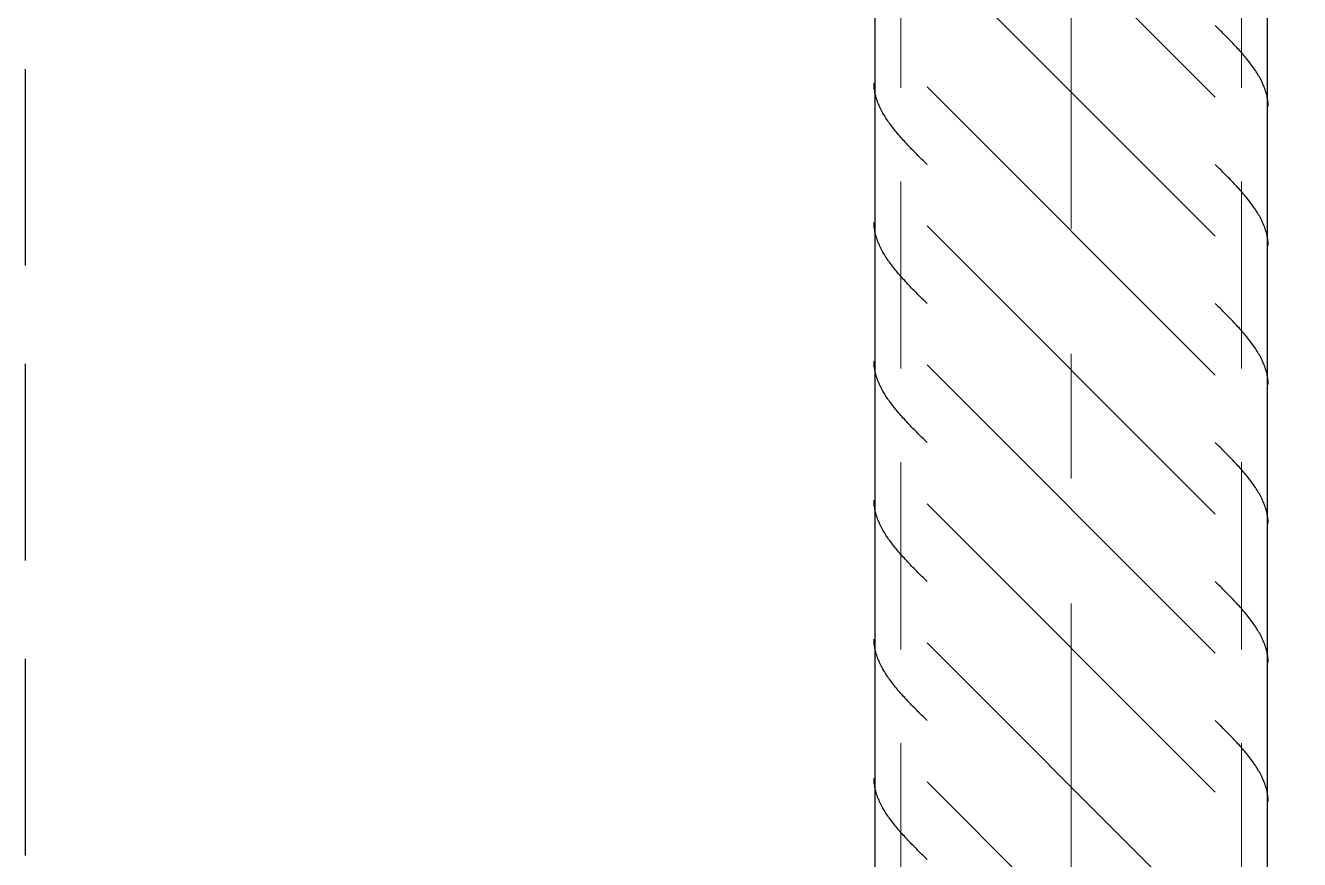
# Model space of a CAD drawing. Extents: x -9282 to 18119, y -11629 to 17404.
# Drawn here: x 1214.8 to 1312.1, y 3291.7 to 3355.4 of the extents above; entities that cross this region are included whole.
import ezdxf

# ---------------------------------------------------------------- set-up
doc = ezdxf.new("R2010")
doc.units = 0
doc.header["$LTSCALE"] = 30
doc.header["$MEASUREMENT"] = 0
for name, pattern in [('EJEH$0$DASHED', [0.75, 0.5, -0.25]), ('EJEH$0$Grid Line', [2.2225, 1.27, -0.3175, 0.3175, -0.3175]), ('EJEH$0$RLE-PROYECCION', [0.71438, 0.47625, -0.23813])]:
    doc.linetypes.add(name, pattern=pattern)
doc.layers.get('0').update_dxf_attribs({"linetype": 'CONTINUOUS'})
doc.layers.add('EJEH$0$CORTES', color=5, linetype='CONTINUOUS')
doc.layers.add('EJEH$0$RLA-ACHURADO', color=30, linetype='EJEH$0$RLE-PROYECCION', lineweight=15, transparency=0.7)
doc.layers.add('EJEH$0$RLA-CONTORNO', color=30, linetype='CONTINUOUS', lineweight=25)
doc.layers.add('EJEH$0$RLE-EJES-AUXILIAR', color=1, linetype='EJEH$0$Grid Line', lineweight=15)

# ---------------------------------------------------------------- blocks, each defined once
blk = doc.blocks.new('EJEH$0$RLA-COLUMNAS-CAJONES - P_M_ 300x300x20-306602-EJE H')
at = {"layer": 'EJEH$0$RLA-ACHURADO'}
for p, q in [((-1629.816, 788.27), (-1629.816, 1103)), ((-1603.816, 788.27), (-1603.816, 1103))]:
    blk.add_line(p, q, dxfattribs=at)
blk = doc.blocks.new('EJEH$0$FP_1-EJE H')
at = {"layer": 'EJEH$0$RLA-CONTORNO'}
for p, q in [((-1601.816, 826.771), (-1601.816, 1103)), ((-1605.716, 985.801), (-1605.816, 985.899)), ((-1605.617, 985.703), (-1605.716, 985.801)), ((-1605.517, 985.605), (-1605.617, 985.703)), ((-1605.418, 985.506), (-1605.517, 985.605)), ((-1605.319, 985.408), (-1605.418, 985.506)), ((-1605.22, 985.31), (-1605.319, 985.408)), ((-1605.122, 985.212), (-1605.22, 985.31)), ((-1605.024, 985.114), (-1605.122, 985.212)), ((-1604.927, 985.016), (-1605.024, 985.114)), ((-1604.83, 984.917), (-1604.927, 985.016)), ((-1604.734, 984.819), (-1604.83, 984.917)), ((-1604.638, 984.721), (-1604.734, 984.819)), ((-1604.543, 984.623), (-1604.638, 984.721)), ((-1604.449, 984.525), (-1604.543, 984.623)), ((-1604.355, 984.427), (-1604.449, 984.525)), ((-1604.263, 984.328), (-1604.355, 984.427)), ((-1604.171, 984.23), (-1604.263, 984.328)), ((-1604.081, 984.132), (-1604.171, 984.23)), ((-1603.991, 984.034), (-1604.081, 984.132)), ((-1603.903, 983.936), (-1603.991, 984.034)), ((-1603.816, 983.838), (-1603.903, 983.936)), ((-1603.73, 983.739), (-1603.816, 983.838)), ((-1603.645, 983.641), (-1603.73, 983.739)), ((-1603.561, 983.543), (-1603.645, 983.641)), ((-1603.479, 983.445), (-1603.561, 983.543)), ((-1603.398, 983.347), (-1603.479, 983.445)), ((-1603.319, 983.248), (-1603.398, 983.347)), ((-1603.241, 983.15), (-1603.319, 983.248)), ((-1603.165, 983.052), (-1603.241, 983.15)), ((-1603.091, 982.954), (-1603.165, 983.052)), ((-1603.018, 982.856), (-1603.091, 982.954)), ((-1602.946, 982.758), (-1603.018, 982.856)), ((-1602.877, 982.659), (-1602.946, 982.758)), ((-1602.809, 982.561), (-1602.877, 982.659)), ((-1602.743, 982.463), (-1602.809, 982.561)), ((-1602.679, 982.365), (-1602.743, 982.463)), ((-1602.617, 982.267), (-1602.679, 982.365)), ((-1602.556, 982.169), (-1602.617, 982.267)), ((-1602.498, 982.07), (-1602.556, 982.169)), ((-1602.442, 981.972), (-1602.498, 982.07)), ((-1602.387, 981.874), (-1602.442, 981.972)), ((-1602.335, 981.776), (-1602.387, 981.874)), ((-1602.285, 981.678), (-1602.335, 981.776)), ((-1602.237, 981.579), (-1602.285, 981.678)), ((-1602.191, 981.481), (-1602.237, 981.579)), ((-1602.147, 981.383), (-1602.191, 981.481)), ((-1602.106, 981.285), (-1602.147, 981.383)), ((-1602.067, 981.187), (-1602.106, 981.285)), ((-1602.03, 981.089), (-1602.067, 981.187)), ((-1601.995, 980.99), (-1602.03, 981.089)), ((-1601.963, 980.892), (-1601.995, 980.99)), ((-1601.932, 980.794), (-1601.963, 980.892)), ((-1601.905, 980.696), (-1601.932, 980.794)), ((-1601.879, 980.598), (-1601.905, 980.696)), ((-1601.856, 980.5), (-1601.879, 980.598)), ((-1601.836, 980.401), (-1601.856, 980.5)), ((-1601.817, 980.303), (-1601.836, 980.401)), ((-1601.802, 980.205), (-1601.817, 980.303)), ((-1601.788, 980.107), (-1601.802, 980.205)), ((-1601.777, 980.009), (-1601.788, 980.107)), ((-1601.769, 979.911), (-1601.777, 980.009)), ((-1601.763, 979.812), (-1601.769, 979.911)), ((-1601.759, 979.714), (-1601.763, 979.812)), ((-1605.716, 975.194), (-1605.816, 975.293)), ((-1605.617, 975.096), (-1605.716, 975.194)), ((-1605.517, 974.998), (-1605.617, 975.096)), ((-1605.418, 974.9), (-1605.517, 974.998)), ((-1605.319, 974.802), (-1605.418, 974.9)), ((-1605.22, 974.704), (-1605.319, 974.802)), ((-1605.122, 974.605), (-1605.22, 974.704)), ((-1605.024, 974.507), (-1605.122, 974.605)), ((-1604.927, 974.409), (-1605.024, 974.507)), ((-1604.83, 974.311), (-1604.927, 974.409)), ((-1604.734, 974.213), (-1604.83, 974.311)), ((-1604.638, 974.114), (-1604.734, 974.213)), ((-1604.543, 974.016), (-1604.638, 974.114)), ((-1604.449, 973.918), (-1604.543, 974.016)), ((-1604.355, 973.82), (-1604.449, 973.918)), ((-1604.263, 973.722), (-1604.355, 973.82)), ((-1604.171, 973.624), (-1604.263, 973.722)), ((-1604.081, 973.525), (-1604.171, 973.624)), ((-1603.991, 973.427), (-1604.081, 973.525)), ((-1603.903, 973.329), (-1603.991, 973.427)), ((-1603.816, 973.231), (-1603.903, 973.329)), ((-1603.73, 973.133), (-1603.816, 973.231)), ((-1603.645, 973.035), (-1603.73, 973.133)), ((-1603.561, 972.936), (-1603.645, 973.035)), ((-1603.479, 972.838), (-1603.561, 972.936)), ((-1603.398, 972.74), (-1603.479, 972.838)), ((-1603.319, 972.642), (-1603.398, 972.74)), ((-1603.241, 972.544), (-1603.319, 972.642)), ((-1603.165, 972.446), (-1603.241, 972.544)), ((-1603.091, 972.347), (-1603.165, 972.446)), ((-1603.018, 972.249), (-1603.091, 972.347)), ((-1602.946, 972.151), (-1603.018, 972.249)), ((-1602.877, 972.053), (-1602.946, 972.151)), ((-1602.809, 971.955), (-1602.877, 972.053)), ((-1602.743, 971.856), (-1602.809, 971.955)), ((-1602.679, 971.758), (-1602.743, 971.856)), ((-1602.617, 971.66), (-1602.679, 971.758)), ((-1602.556, 971.562), (-1602.617, 971.66)), ((-1602.498, 971.464), (-1602.556, 971.562)), ((-1602.442, 971.366), (-1602.498, 971.464)), ((-1602.387, 971.267), (-1602.442, 971.366)), ((-1602.335, 971.169), (-1602.387, 971.267)), ((-1602.285, 971.071), (-1602.335, 971.169)), ((-1602.237, 970.973), (-1602.285, 971.071)), ((-1602.191, 970.875), (-1602.237, 970.973)), ((-1602.147, 970.777), (-1602.191, 970.875)), ((-1602.106, 970.678), (-1602.147, 970.777)), ((-1602.067, 970.58), (-1602.106, 970.678)), ((-1602.03, 970.482), (-1602.067, 970.58)), ((-1601.995, 970.384), (-1602.03, 970.482)), ((-1601.963, 970.286), (-1601.995, 970.384)), ((-1601.932, 970.187), (-1601.963, 970.286)), ((-1601.905, 970.089), (-1601.932, 970.187)), ((-1601.879, 969.991), (-1601.905, 970.089)), ((-1601.856, 969.893), (-1601.879, 969.991)), ((-1601.836, 969.795), (-1601.856, 969.893)), ((-1601.817, 969.697), (-1601.836, 969.795)), ((-1601.802, 969.598), (-1601.817, 969.697)), ((-1601.788, 969.5), (-1601.802, 969.598)), ((-1601.777, 969.402), (-1601.788, 969.5)), ((-1601.769, 969.304), (-1601.777, 969.402)), ((-1601.763, 969.206), (-1601.769, 969.304)), ((-1601.759, 969.108), (-1601.763, 969.206)), ((-1605.716, 964.588), (-1605.816, 964.686)), ((-1605.617, 964.49), (-1605.716, 964.588)), ((-1605.517, 964.391), (-1605.617, 964.49)), ((-1605.418, 964.293), (-1605.517, 964.391)), ((-1605.319, 964.195), (-1605.418, 964.293)), ((-1605.22, 964.097), (-1605.319, 964.195)), ((-1605.122, 963.999), (-1605.22, 964.097)), ((-1605.024, 963.901), (-1605.122, 963.999)), ((-1604.927, 963.802), (-1605.024, 963.901)), ((-1604.83, 963.704), (-1604.927, 963.802)), ((-1604.734, 963.606), (-1604.83, 963.704)), ((-1604.638, 963.508), (-1604.734, 963.606)), ((-1604.543, 963.41), (-1604.638, 963.508)), ((-1604.449, 963.312), (-1604.543, 963.41)), ((-1604.355, 963.213), (-1604.449, 963.312)), ((-1604.263, 963.115), (-1604.355, 963.213)), ((-1604.171, 963.017), (-1604.263, 963.115)), ((-1604.081, 962.919), (-1604.171, 963.017)), ((-1603.991, 962.821), (-1604.081, 962.919)), ((-1603.903, 962.722), (-1603.991, 962.821)), ((-1603.816, 962.624), (-1603.903, 962.722)), ((-1603.73, 962.526), (-1603.816, 962.624)), ((-1603.645, 962.428), (-1603.73, 962.526)), ((-1603.561, 962.33), (-1603.645, 962.428)), ((-1603.479, 962.232), (-1603.561, 962.33)), ((-1603.398, 962.133), (-1603.479, 962.232)), ((-1603.319, 962.035), (-1603.398, 962.133)), ((-1603.241, 961.937), (-1603.319, 962.035)), ((-1603.165, 961.839), (-1603.241, 961.937)), ((-1603.091, 961.741), (-1603.165, 961.839)), ((-1603.018, 961.643), (-1603.091, 961.741)), ((-1602.946, 961.544), (-1603.018, 961.643)), ((-1602.877, 961.446), (-1602.946, 961.544)), ((-1602.809, 961.348), (-1602.877, 961.446)), ((-1602.743, 961.25), (-1602.809, 961.348)), ((-1602.679, 961.152), (-1602.743, 961.25)), ((-1602.617, 961.054), (-1602.679, 961.152)), ((-1602.556, 960.955), (-1602.617, 961.054)), ((-1602.498, 960.857), (-1602.556, 960.955)), ((-1602.442, 960.759), (-1602.498, 960.857)), ((-1602.387, 960.661), (-1602.442, 960.759)), ((-1602.335, 960.563), (-1602.387, 960.661)), ((-1602.285, 960.464), (-1602.335, 960.563)), ((-1602.237, 960.366), (-1602.285, 960.464)), ((-1602.191, 960.268), (-1602.237, 960.366)), ((-1602.147, 960.17), (-1602.191, 960.268)), ((-1602.106, 960.072), (-1602.147, 960.17)), ((-1602.067, 959.974), (-1602.106, 960.072)), ((-1602.03, 959.875), (-1602.067, 959.974)), ((-1601.995, 959.777), (-1602.03, 959.875)), ((-1601.963, 959.679), (-1601.995, 959.777)), ((-1601.932, 959.581), (-1601.963, 959.679)), ((-1601.905, 959.483), (-1601.932, 959.581)), ((-1601.879, 959.385), (-1601.905, 959.483)), ((-1601.856, 959.286), (-1601.879, 959.385)), ((-1601.836, 959.188), (-1601.856, 959.286)), ((-1601.817, 959.09), (-1601.836, 959.188)), ((-1601.802, 958.992), (-1601.817, 959.09)), ((-1601.788, 958.894), (-1601.802, 958.992)), ((-1601.777, 958.795), (-1601.788, 958.894)), ((-1601.769, 958.697), (-1601.777, 958.795)), ((-1601.763, 958.599), (-1601.769, 958.697)), ((-1601.759, 958.501), (-1601.763, 958.599)), ((-1605.716, 953.981), (-1605.816, 954.079)), ((-1605.617, 953.883), (-1605.716, 953.981)), ((-1605.517, 953.785), (-1605.617, 953.883)), ((-1605.418, 953.687), (-1605.517, 953.785)), ((-1605.319, 953.588), (-1605.418, 953.687)), ((-1605.22, 953.49), (-1605.319, 953.588)), ((-1605.122, 953.392), (-1605.22, 953.49)), ((-1605.024, 953.294), (-1605.122, 953.392)), ((-1604.927, 953.196), (-1605.024, 953.294)), ((-1604.83, 953.098), (-1604.927, 953.196)), ((-1604.734, 952.999), (-1604.83, 953.098)), ((-1604.638, 952.901), (-1604.734, 952.999)), ((-1604.543, 952.803), (-1604.638, 952.901)), ((-1604.449, 952.705), (-1604.543, 952.803)), ((-1604.355, 952.607), (-1604.449, 952.705)), ((-1604.263, 952.509), (-1604.355, 952.607)), ((-1604.171, 952.41), (-1604.263, 952.509)), ((-1604.081, 952.312), (-1604.171, 952.41)), ((-1603.991, 952.214), (-1604.081, 952.312)), ((-1603.903, 952.116), (-1603.991, 952.214)), ((-1603.816, 952.018), (-1603.903, 952.116)), ((-1603.73, 951.92), (-1603.816, 952.018)), ((-1603.645, 951.821), (-1603.73, 951.92)), ((-1603.561, 951.723), (-1603.645, 951.821)), ((-1603.479, 951.625), (-1603.561, 951.723)), ((-1603.398, 951.527), (-1603.479, 951.625)), ((-1603.319, 951.429), (-1603.398, 951.527)), ((-1603.241, 951.33), (-1603.319, 951.429)), ((-1603.165, 951.232), (-1603.241, 951.33)), ((-1603.091, 951.134), (-1603.165, 951.232)), ((-1603.018, 951.036), (-1603.091, 951.134)), ((-1602.946, 950.938), (-1603.018, 951.036)), ((-1602.877, 950.84), (-1602.946, 950.938)), ((-1602.809, 950.741), (-1602.877, 950.84)), ((-1602.743, 950.643), (-1602.809, 950.741)), ((-1602.679, 950.545), (-1602.743, 950.643)), ((-1602.617, 950.447), (-1602.679, 950.545)), ((-1602.556, 950.349), (-1602.617, 950.447)), ((-1602.498, 950.251), (-1602.556, 950.349)), ((-1602.442, 950.152), (-1602.498, 950.251)), ((-1602.387, 950.054), (-1602.442, 950.152)), ((-1602.335, 949.956), (-1602.387, 950.054)), ((-1602.285, 949.858), (-1602.335, 949.956)), ((-1602.237, 949.76), (-1602.285, 949.858)), ((-1602.191, 949.662), (-1602.237, 949.76)), ((-1602.147, 949.563), (-1602.191, 949.662)), ((-1602.106, 949.465), (-1602.147, 949.563)), ((-1602.067, 949.367), (-1602.106, 949.465)), ((-1602.03, 949.269), (-1602.067, 949.367)), ((-1601.995, 949.171), (-1602.03, 949.269)), ((-1601.963, 949.072), (-1601.995, 949.171)), ((-1601.932, 948.974), (-1601.963, 949.072)), ((-1601.905, 948.876), (-1601.932, 948.974)), ((-1601.879, 948.778), (-1601.905, 948.876)), ((-1601.856, 948.68), (-1601.879, 948.778)), ((-1601.836, 948.582), (-1601.856, 948.68)), ((-1601.817, 948.483), (-1601.836, 948.582)), ((-1601.802, 948.385), (-1601.817, 948.483)), ((-1601.788, 948.287), (-1601.802, 948.385)), ((-1601.777, 948.189), (-1601.788, 948.287)), ((-1601.769, 948.091), (-1601.777, 948.189)), ((-1601.763, 947.993), (-1601.769, 948.091)), ((-1601.759, 947.894), (-1601.763, 947.993)), ((-1605.716, 943.375), (-1605.816, 943.473)), ((-1605.617, 943.276), (-1605.716, 943.375)), ((-1605.517, 943.178), (-1605.617, 943.276)), ((-1605.418, 943.08), (-1605.517, 943.178)), ((-1605.319, 942.982), (-1605.418, 943.08)), ((-1605.22, 942.884), (-1605.319, 942.982)), ((-1605.122, 942.786), (-1605.22, 942.884)), ((-1605.024, 942.687), (-1605.122, 942.786)), ((-1604.927, 942.589), (-1605.024, 942.687)), ((-1604.83, 942.491), (-1604.927, 942.589)), ((-1604.734, 942.393), (-1604.83, 942.491)), ((-1604.638, 942.295), (-1604.734, 942.393)), ((-1604.543, 942.196), (-1604.638, 942.295)), ((-1604.449, 942.098), (-1604.543, 942.196)), ((-1604.355, 942), (-1604.449, 942.098)), ((-1604.263, 941.902), (-1604.355, 942)), ((-1604.171, 941.804), (-1604.263, 941.902)), ((-1604.081, 941.706), (-1604.171, 941.804)), ((-1603.991, 941.607), (-1604.081, 941.706)), ((-1603.903, 941.509), (-1603.991, 941.607)), ((-1603.816, 941.411), (-1603.903, 941.509)), ((-1603.73, 941.313), (-1603.816, 941.411)), ((-1603.645, 941.215), (-1603.73, 941.313)), ((-1603.561, 941.117), (-1603.645, 941.215)), ((-1603.479, 941.018), (-1603.561, 941.117)), ((-1603.398, 940.92), (-1603.479, 941.018)), ((-1603.319, 940.822), (-1603.398, 940.92)), ((-1603.241, 940.724), (-1603.319, 940.822)), ((-1603.165, 940.626), (-1603.241, 940.724)), ((-1603.091, 940.528), (-1603.165, 940.626)), ((-1603.018, 940.429), (-1603.091, 940.528)), ((-1602.946, 940.331), (-1603.018, 940.429)), ((-1602.877, 940.233), (-1602.946, 940.331)), ((-1602.809, 940.135), (-1602.877, 940.233)), ((-1602.743, 940.037), (-1602.809, 940.135)), ((-1602.679, 939.938), (-1602.743, 940.037)), ((-1602.617, 939.84), (-1602.679, 939.938)), ((-1602.556, 939.742), (-1602.617, 939.84)), ((-1602.498, 939.644), (-1602.556, 939.742)), ((-1602.442, 939.546), (-1602.498, 939.644)), ((-1602.387, 939.448), (-1602.442, 939.546)), ((-1602.335, 939.349), (-1602.387, 939.448)), ((-1602.285, 939.251), (-1602.335, 939.349)), ((-1602.237, 939.153), (-1602.285, 939.251)), ((-1602.191, 939.055), (-1602.237, 939.153)), ((-1602.147, 938.957), (-1602.191, 939.055)), ((-1602.106, 938.859), (-1602.147, 938.957)), ((-1602.067, 938.76), (-1602.106, 938.859)), ((-1602.03, 938.662), (-1602.067, 938.76)), ((-1601.995, 938.564), (-1602.03, 938.662)), ((-1601.963, 938.466), (-1601.995, 938.564)), ((-1601.932, 938.368), (-1601.963, 938.466)), ((-1601.905, 938.27), (-1601.932, 938.368)), ((-1601.879, 938.171), (-1601.905, 938.27)), ((-1601.856, 938.073), (-1601.879, 938.171)), ((-1601.836, 937.975), (-1601.856, 938.073)), ((-1601.817, 937.877), (-1601.836, 937.975)), ((-1601.802, 937.779), (-1601.817, 937.877)), ((-1601.788, 937.68), (-1601.802, 937.779)), ((-1601.777, 937.582), (-1601.788, 937.68)), ((-1601.769, 937.484), (-1601.777, 937.582)), ((-1601.763, 937.386), (-1601.769, 937.484)), ((-1601.759, 937.288), (-1601.763, 937.386)), ((-1605.716, 932.768), (-1605.816, 932.866)), ((-1605.617, 932.67), (-1605.716, 932.768)), ((-1605.517, 932.572), (-1605.617, 932.67)), ((-1605.418, 932.473), (-1605.517, 932.572)), ((-1605.319, 932.375), (-1605.418, 932.473)), ((-1605.22, 932.277), (-1605.319, 932.375)), ((-1605.122, 932.179), (-1605.22, 932.277)), ((-1605.024, 932.081), (-1605.122, 932.179)), ((-1604.927, 931.983), (-1605.024, 932.081)), ((-1604.83, 931.884), (-1604.927, 931.983)), ((-1604.734, 931.786), (-1604.83, 931.884)), ((-1604.638, 931.688), (-1604.734, 931.786)), ((-1604.543, 931.59), (-1604.638, 931.688)), ((-1604.449, 931.492), (-1604.543, 931.59)), ((-1604.355, 931.394), (-1604.449, 931.492)), ((-1604.263, 931.295), (-1604.355, 931.394)), ((-1604.171, 931.197), (-1604.263, 931.295)), ((-1604.081, 931.099), (-1604.171, 931.197)), ((-1603.991, 931.001), (-1604.081, 931.099)), ((-1603.903, 930.903), (-1603.991, 931.001)), ((-1603.816, 930.804), (-1603.903, 930.903)), ((-1603.73, 930.706), (-1603.816, 930.804)), ((-1603.645, 930.608), (-1603.73, 930.706)), ((-1603.561, 930.51), (-1603.645, 930.608)), ((-1603.479, 930.412), (-1603.561, 930.51)), ((-1603.398, 930.314), (-1603.479, 930.412)), ((-1603.319, 930.215), (-1603.398, 930.314)), ((-1603.241, 930.117), (-1603.319, 930.215)), ((-1603.165, 930.019), (-1603.241, 930.117)), ((-1603.091, 929.921), (-1603.165, 930.019)), ((-1603.018, 929.823), (-1603.091, 929.921)), ((-1602.946, 929.725), (-1603.018, 929.823)), ((-1602.877, 929.626), (-1602.946, 929.725)), ((-1602.809, 929.528), (-1602.877, 929.626)), ((-1602.743, 929.43), (-1602.809, 929.528)), ((-1602.679, 929.332), (-1602.743, 929.43)), ((-1602.617, 929.234), (-1602.679, 929.332)), ((-1602.556, 929.136), (-1602.617, 929.234)), ((-1602.498, 929.037), (-1602.556, 929.136)), ((-1602.442, 928.939), (-1602.498, 929.037)), ((-1602.387, 928.841), (-1602.442, 928.939)), ((-1602.335, 928.743), (-1602.387, 928.841)), ((-1602.285, 928.645), (-1602.335, 928.743)), ((-1602.237, 928.546), (-1602.285, 928.645)), ((-1602.191, 928.448), (-1602.237, 928.546)), ((-1602.147, 928.35), (-1602.191, 928.448)), ((-1602.106, 928.252), (-1602.147, 928.35)), ((-1602.067, 928.154), (-1602.106, 928.252)), ((-1602.03, 928.056), (-1602.067, 928.154)), ((-1601.995, 927.957), (-1602.03, 928.056)), ((-1601.963, 927.859), (-1601.995, 927.957)), ((-1601.932, 927.761), (-1601.963, 927.859)), ((-1601.905, 927.663), (-1601.932, 927.761)), ((-1601.879, 927.565), (-1601.905, 927.663)), ((-1601.856, 927.467), (-1601.879, 927.565)), ((-1601.836, 927.368), (-1601.856, 927.467)), ((-1601.817, 927.27), (-1601.836, 927.368)), ((-1601.802, 927.172), (-1601.817, 927.27)), ((-1601.788, 927.074), (-1601.802, 927.172)), ((-1601.777, 926.976), (-1601.788, 927.074)), ((-1601.769, 926.878), (-1601.777, 926.976)), ((-1601.763, 926.779), (-1601.769, 926.878)), ((-1601.759, 926.681), (-1601.763, 926.779))]:
    blk.add_line(p, q, dxfattribs=at)
blk = doc.blocks.new('EJEH$0$FP_2-EJE H')
at = {"layer": 'EJEH$0$RLA-CONTORNO'}
for p, q in [((-1631.816, 1103), (-1631.816, 788.27)), ((-1631.869, 981.382), (-1631.873, 981.48)), ((-1631.863, 981.283), (-1631.869, 981.382)), ((-1631.855, 981.185), (-1631.863, 981.283)), ((-1631.844, 981.087), (-1631.855, 981.185)), ((-1631.83, 980.989), (-1631.844, 981.087)), ((-1631.814, 980.891), (-1631.83, 980.989)), ((-1631.796, 980.793), (-1631.814, 980.891)), ((-1631.776, 980.694), (-1631.796, 980.793)), ((-1631.753, 980.596), (-1631.776, 980.694)), ((-1631.727, 980.498), (-1631.753, 980.596)), ((-1631.699, 980.4), (-1631.727, 980.498)), ((-1631.669, 980.302), (-1631.699, 980.4)), ((-1631.637, 980.204), (-1631.669, 980.302)), ((-1631.602, 980.105), (-1631.637, 980.204)), ((-1631.565, 980.007), (-1631.602, 980.105)), ((-1631.526, 979.909), (-1631.565, 980.007)), ((-1631.485, 979.811), (-1631.526, 979.909)), ((-1631.441, 979.713), (-1631.485, 979.811)), ((-1631.395, 979.614), (-1631.441, 979.713)), ((-1631.347, 979.516), (-1631.395, 979.614)), ((-1631.297, 979.418), (-1631.347, 979.516)), ((-1631.245, 979.32), (-1631.297, 979.418)), ((-1631.19, 979.222), (-1631.245, 979.32)), ((-1631.134, 979.124), (-1631.19, 979.222)), ((-1631.076, 979.025), (-1631.134, 979.124)), ((-1631.015, 978.927), (-1631.076, 979.025)), ((-1630.953, 978.829), (-1631.015, 978.927)), ((-1630.889, 978.731), (-1630.953, 978.829)), ((-1630.823, 978.633), (-1630.889, 978.731)), ((-1630.755, 978.535), (-1630.823, 978.633)), ((-1630.686, 978.436), (-1630.755, 978.535)), ((-1630.614, 978.338), (-1630.686, 978.436)), ((-1630.541, 978.24), (-1630.614, 978.338)), ((-1630.467, 978.142), (-1630.541, 978.24)), ((-1630.39, 978.044), (-1630.467, 978.142)), ((-1630.313, 977.945), (-1630.39, 978.044)), ((-1630.233, 977.847), (-1630.313, 977.945)), ((-1630.153, 977.749), (-1630.233, 977.847)), ((-1630.071, 977.651), (-1630.153, 977.749)), ((-1629.987, 977.553), (-1630.071, 977.651)), ((-1629.902, 977.455), (-1629.987, 977.553)), ((-1629.816, 977.356), (-1629.902, 977.455)), ((-1629.729, 977.258), (-1629.816, 977.356)), ((-1629.641, 977.16), (-1629.729, 977.258)), ((-1629.551, 977.062), (-1629.641, 977.16)), ((-1629.46, 976.964), (-1629.551, 977.062)), ((-1629.369, 976.866), (-1629.46, 976.964)), ((-1629.276, 976.767), (-1629.369, 976.866)), ((-1629.183, 976.669), (-1629.276, 976.767)), ((-1629.089, 976.571), (-1629.183, 976.669)), ((-1628.994, 976.473), (-1629.089, 976.571)), ((-1628.898, 976.375), (-1628.994, 976.473)), ((-1628.802, 976.277), (-1628.898, 976.375)), ((-1628.705, 976.178), (-1628.802, 976.277)), ((-1628.608, 976.08), (-1628.705, 976.178)), ((-1628.51, 975.982), (-1628.608, 976.08)), ((-1628.411, 975.884), (-1628.51, 975.982)), ((-1628.313, 975.786), (-1628.411, 975.884)), ((-1628.214, 975.687), (-1628.313, 975.786)), ((-1628.114, 975.589), (-1628.214, 975.687)), ((-1628.015, 975.491), (-1628.114, 975.589)), ((-1627.916, 975.393), (-1628.015, 975.491)), ((-1627.816, 975.295), (-1627.916, 975.393)), ((-1631.869, 970.775), (-1631.873, 970.873)), ((-1631.863, 970.677), (-1631.869, 970.775)), ((-1631.855, 970.579), (-1631.863, 970.677)), ((-1631.844, 970.48), (-1631.855, 970.579)), ((-1631.83, 970.382), (-1631.844, 970.48)), ((-1631.814, 970.284), (-1631.83, 970.382)), ((-1631.796, 970.186), (-1631.814, 970.284)), ((-1631.776, 970.088), (-1631.796, 970.186)), ((-1631.753, 969.99), (-1631.776, 970.088)), ((-1631.727, 969.891), (-1631.753, 969.99)), ((-1631.699, 969.793), (-1631.727, 969.891)), ((-1631.669, 969.695), (-1631.699, 969.793)), ((-1631.637, 969.597), (-1631.669, 969.695)), ((-1631.602, 969.499), (-1631.637, 969.597)), ((-1631.565, 969.401), (-1631.602, 969.499)), ((-1631.526, 969.302), (-1631.565, 969.401)), ((-1631.485, 969.204), (-1631.526, 969.302)), ((-1631.441, 969.106), (-1631.485, 969.204)), ((-1631.395, 969.008), (-1631.441, 969.106)), ((-1631.347, 968.91), (-1631.395, 969.008)), ((-1631.297, 968.812), (-1631.347, 968.91)), ((-1631.245, 968.713), (-1631.297, 968.812)), ((-1631.19, 968.615), (-1631.245, 968.713)), ((-1631.134, 968.517), (-1631.19, 968.615)), ((-1631.076, 968.419), (-1631.134, 968.517)), ((-1631.015, 968.321), (-1631.076, 968.419)), ((-1630.953, 968.222), (-1631.015, 968.321)), ((-1630.889, 968.124), (-1630.953, 968.222)), ((-1630.823, 968.026), (-1630.889, 968.124)), ((-1630.755, 967.928), (-1630.823, 968.026)), ((-1630.686, 967.83), (-1630.755, 967.928)), ((-1630.614, 967.732), (-1630.686, 967.83)), ((-1630.541, 967.633), (-1630.614, 967.732)), ((-1630.467, 967.535), (-1630.541, 967.633)), ((-1630.39, 967.437), (-1630.467, 967.535)), ((-1630.313, 967.339), (-1630.39, 967.437)), ((-1630.233, 967.241), (-1630.313, 967.339)), ((-1630.153, 967.143), (-1630.233, 967.241)), ((-1630.071, 967.044), (-1630.153, 967.143)), ((-1629.987, 966.946), (-1630.071, 967.044)), ((-1629.902, 966.848), (-1629.987, 966.946)), ((-1629.816, 966.75), (-1629.902, 966.848)), ((-1629.729, 966.652), (-1629.816, 966.75)), ((-1629.641, 966.553), (-1629.729, 966.652)), ((-1629.551, 966.455), (-1629.641, 966.553)), ((-1629.46, 966.357), (-1629.551, 966.455)), ((-1629.369, 966.259), (-1629.46, 966.357)), ((-1629.276, 966.161), (-1629.369, 966.259)), ((-1629.183, 966.063), (-1629.276, 966.161)), ((-1629.089, 965.964), (-1629.183, 966.063)), ((-1628.994, 965.866), (-1629.089, 965.964)), ((-1628.898, 965.768), (-1628.994, 965.866)), ((-1628.802, 965.67), (-1628.898, 965.768)), ((-1628.705, 965.572), (-1628.802, 965.67)), ((-1628.608, 965.474), (-1628.705, 965.572)), ((-1628.51, 965.375), (-1628.608, 965.474)), ((-1628.411, 965.277), (-1628.51, 965.375)), ((-1628.313, 965.179), (-1628.411, 965.277)), ((-1628.214, 965.081), (-1628.313, 965.179)), ((-1628.114, 964.983), (-1628.214, 965.081)), ((-1628.015, 964.885), (-1628.114, 964.983)), ((-1627.916, 964.786), (-1628.015, 964.885)), ((-1627.816, 964.688), (-1627.916, 964.786)), ((-1631.869, 960.168), (-1631.873, 960.267)), ((-1631.863, 960.07), (-1631.869, 960.168)), ((-1631.855, 959.972), (-1631.863, 960.07)), ((-1631.844, 959.874), (-1631.855, 959.972)), ((-1631.83, 959.776), (-1631.844, 959.874)), ((-1631.814, 959.678), (-1631.83, 959.776)), ((-1631.796, 959.579), (-1631.814, 959.678)), ((-1631.776, 959.481), (-1631.796, 959.579)), ((-1631.753, 959.383), (-1631.776, 959.481)), ((-1631.727, 959.285), (-1631.753, 959.383)), ((-1631.699, 959.187), (-1631.727, 959.285)), ((-1631.669, 959.088), (-1631.699, 959.187)), ((-1631.637, 958.99), (-1631.669, 959.088)), ((-1631.602, 958.892), (-1631.637, 958.99)), ((-1631.565, 958.794), (-1631.602, 958.892)), ((-1631.526, 958.696), (-1631.565, 958.794)), ((-1631.485, 958.598), (-1631.526, 958.696)), ((-1631.441, 958.499), (-1631.485, 958.598)), ((-1631.395, 958.401), (-1631.441, 958.499)), ((-1631.347, 958.303), (-1631.395, 958.401)), ((-1631.297, 958.205), (-1631.347, 958.303)), ((-1631.245, 958.107), (-1631.297, 958.205)), ((-1631.19, 958.009), (-1631.245, 958.107)), ((-1631.134, 957.91), (-1631.19, 958.009)), ((-1631.076, 957.812), (-1631.134, 957.91)), ((-1631.015, 957.714), (-1631.076, 957.812)), ((-1630.953, 957.616), (-1631.015, 957.714)), ((-1630.889, 957.518), (-1630.953, 957.616)), ((-1630.823, 957.42), (-1630.889, 957.518)), ((-1630.755, 957.321), (-1630.823, 957.42)), ((-1630.686, 957.223), (-1630.755, 957.321)), ((-1630.614, 957.125), (-1630.686, 957.223)), ((-1630.541, 957.027), (-1630.614, 957.125)), ((-1630.467, 956.929), (-1630.541, 957.027)), ((-1630.39, 956.83), (-1630.467, 956.929)), ((-1630.313, 956.732), (-1630.39, 956.83)), ((-1630.233, 956.634), (-1630.313, 956.732)), ((-1630.153, 956.536), (-1630.233, 956.634)), ((-1630.071, 956.438), (-1630.153, 956.536)), ((-1629.987, 956.34), (-1630.071, 956.438)), ((-1629.902, 956.241), (-1629.987, 956.34)), ((-1629.816, 956.143), (-1629.902, 956.241)), ((-1629.729, 956.045), (-1629.816, 956.143)), ((-1629.641, 955.947), (-1629.729, 956.045)), ((-1629.551, 955.849), (-1629.641, 955.947)), ((-1629.46, 955.751), (-1629.551, 955.849)), ((-1629.369, 955.652), (-1629.46, 955.751)), ((-1629.276, 955.554), (-1629.369, 955.652)), ((-1629.183, 955.456), (-1629.276, 955.554)), ((-1629.089, 955.358), (-1629.183, 955.456)), ((-1628.994, 955.26), (-1629.089, 955.358)), ((-1628.898, 955.161), (-1628.994, 955.26)), ((-1628.802, 955.063), (-1628.898, 955.161)), ((-1628.705, 954.965), (-1628.802, 955.063)), ((-1628.608, 954.867), (-1628.705, 954.965)), ((-1628.51, 954.769), (-1628.608, 954.867)), ((-1628.411, 954.671), (-1628.51, 954.769)), ((-1628.313, 954.572), (-1628.411, 954.671)), ((-1628.214, 954.474), (-1628.313, 954.572)), ((-1628.114, 954.376), (-1628.214, 954.474)), ((-1628.015, 954.278), (-1628.114, 954.376)), ((-1627.916, 954.18), (-1628.015, 954.278)), ((-1627.816, 954.082), (-1627.916, 954.18)), ((-1631.869, 949.562), (-1631.873, 949.66)), ((-1631.863, 949.464), (-1631.869, 949.562)), ((-1631.855, 949.365), (-1631.863, 949.464)), ((-1631.844, 949.267), (-1631.855, 949.365)), ((-1631.83, 949.169), (-1631.844, 949.267)), ((-1631.814, 949.071), (-1631.83, 949.169)), ((-1631.796, 948.973), (-1631.814, 949.071)), ((-1631.776, 948.875), (-1631.796, 948.973)), ((-1631.753, 948.776), (-1631.776, 948.875)), ((-1631.727, 948.678), (-1631.753, 948.776)), ((-1631.699, 948.58), (-1631.727, 948.678)), ((-1631.669, 948.482), (-1631.699, 948.58)), ((-1631.637, 948.384), (-1631.669, 948.482)), ((-1631.602, 948.286), (-1631.637, 948.384)), ((-1631.565, 948.187), (-1631.602, 948.286)), ((-1631.526, 948.089), (-1631.565, 948.187)), ((-1631.485, 947.991), (-1631.526, 948.089)), ((-1631.441, 947.893), (-1631.485, 947.991)), ((-1631.395, 947.795), (-1631.441, 947.893)), ((-1631.347, 947.696), (-1631.395, 947.795)), ((-1631.297, 947.598), (-1631.347, 947.696)), ((-1631.245, 947.5), (-1631.297, 947.598)), ((-1631.19, 947.402), (-1631.245, 947.5)), ((-1631.134, 947.304), (-1631.19, 947.402)), ((-1631.076, 947.206), (-1631.134, 947.304)), ((-1631.015, 947.107), (-1631.076, 947.206)), ((-1630.953, 947.009), (-1631.015, 947.107)), ((-1630.889, 946.911), (-1630.953, 947.009)), ((-1630.823, 946.813), (-1630.889, 946.911)), ((-1630.755, 946.715), (-1630.823, 946.813)), ((-1630.686, 946.617), (-1630.755, 946.715)), ((-1630.614, 946.518), (-1630.686, 946.617)), ((-1630.541, 946.42), (-1630.614, 946.518)), ((-1630.467, 946.322), (-1630.541, 946.42)), ((-1630.39, 946.224), (-1630.467, 946.322)), ((-1630.313, 946.126), (-1630.39, 946.224)), ((-1630.233, 946.028), (-1630.313, 946.126)), ((-1630.153, 945.929), (-1630.233, 946.028)), ((-1630.071, 945.831), (-1630.153, 945.929)), ((-1629.987, 945.733), (-1630.071, 945.831)), ((-1629.902, 945.635), (-1629.987, 945.733)), ((-1629.816, 945.537), (-1629.902, 945.635)), ((-1629.729, 945.438), (-1629.816, 945.537)), ((-1629.641, 945.34), (-1629.729, 945.438)), ((-1629.551, 945.242), (-1629.641, 945.34)), ((-1629.46, 945.144), (-1629.551, 945.242)), ((-1629.369, 945.046), (-1629.46, 945.144)), ((-1629.276, 944.948), (-1629.369, 945.046)), ((-1629.183, 944.849), (-1629.276, 944.948)), ((-1629.089, 944.751), (-1629.183, 944.849)), ((-1628.994, 944.653), (-1629.089, 944.751)), ((-1628.898, 944.555), (-1628.994, 944.653)), ((-1628.802, 944.457), (-1628.898, 944.555)), ((-1628.705, 944.359), (-1628.802, 944.457)), ((-1628.608, 944.26), (-1628.705, 944.359)), ((-1628.51, 944.162), (-1628.608, 944.26)), ((-1628.411, 944.064), (-1628.51, 944.162)), ((-1628.313, 943.966), (-1628.411, 944.064)), ((-1628.214, 943.868), (-1628.313, 943.966)), ((-1628.114, 943.769), (-1628.214, 943.868)), ((-1628.015, 943.671), (-1628.114, 943.769)), ((-1627.916, 943.573), (-1628.015, 943.671)), ((-1627.816, 943.475), (-1627.916, 943.573)), ((-1631.869, 938.955), (-1631.873, 939.053)), ((-1631.863, 938.857), (-1631.869, 938.955)), ((-1631.855, 938.759), (-1631.863, 938.857)), ((-1631.844, 938.661), (-1631.855, 938.759)), ((-1631.83, 938.563), (-1631.844, 938.661)), ((-1631.814, 938.464), (-1631.83, 938.563)), ((-1631.796, 938.366), (-1631.814, 938.464)), ((-1631.776, 938.268), (-1631.796, 938.366)), ((-1631.753, 938.17), (-1631.776, 938.268)), ((-1631.727, 938.072), (-1631.753, 938.17)), ((-1631.699, 937.973), (-1631.727, 938.072)), ((-1631.669, 937.875), (-1631.699, 937.973)), ((-1631.637, 937.777), (-1631.669, 937.875)), ((-1631.602, 937.679), (-1631.637, 937.777)), ((-1631.565, 937.581), (-1631.602, 937.679)), ((-1631.526, 937.483), (-1631.565, 937.581)), ((-1631.485, 937.384), (-1631.526, 937.483)), ((-1631.441, 937.286), (-1631.485, 937.384)), ((-1631.395, 937.188), (-1631.441, 937.286)), ((-1631.347, 937.09), (-1631.395, 937.188)), ((-1631.297, 936.992), (-1631.347, 937.09)), ((-1631.245, 936.894), (-1631.297, 936.992)), ((-1631.19, 936.795), (-1631.245, 936.894)), ((-1631.134, 936.697), (-1631.19, 936.795)), ((-1631.076, 936.599), (-1631.134, 936.697)), ((-1631.015, 936.501), (-1631.076, 936.599)), ((-1630.953, 936.403), (-1631.015, 936.501)), ((-1630.889, 936.304), (-1630.953, 936.403)), ((-1630.823, 936.206), (-1630.889, 936.304)), ((-1630.755, 936.108), (-1630.823, 936.206)), ((-1630.686, 936.01), (-1630.755, 936.108)), ((-1630.614, 935.912), (-1630.686, 936.01)), ((-1630.541, 935.814), (-1630.614, 935.912)), ((-1630.467, 935.715), (-1630.541, 935.814)), ((-1630.39, 935.617), (-1630.467, 935.715)), ((-1630.313, 935.519), (-1630.39, 935.617)), ((-1630.233, 935.421), (-1630.313, 935.519)), ((-1630.153, 935.323), (-1630.233, 935.421)), ((-1630.071, 935.225), (-1630.153, 935.323)), ((-1629.987, 935.126), (-1630.071, 935.225)), ((-1629.902, 935.028), (-1629.987, 935.126)), ((-1629.816, 934.93), (-1629.902, 935.028)), ((-1629.729, 934.832), (-1629.816, 934.93)), ((-1629.641, 934.734), (-1629.729, 934.832)), ((-1629.551, 934.636), (-1629.641, 934.734)), ((-1629.46, 934.537), (-1629.551, 934.636)), ((-1629.369, 934.439), (-1629.46, 934.537)), ((-1629.276, 934.341), (-1629.369, 934.439)), ((-1629.183, 934.243), (-1629.276, 934.341)), ((-1629.089, 934.145), (-1629.183, 934.243)), ((-1628.994, 934.046), (-1629.089, 934.145)), ((-1628.898, 933.948), (-1628.994, 934.046)), ((-1628.802, 933.85), (-1628.898, 933.948)), ((-1628.705, 933.752), (-1628.802, 933.85)), ((-1628.608, 933.654), (-1628.705, 933.752)), ((-1628.51, 933.556), (-1628.608, 933.654)), ((-1628.411, 933.457), (-1628.51, 933.556)), ((-1628.313, 933.359), (-1628.411, 933.457)), ((-1628.214, 933.261), (-1628.313, 933.359)), ((-1628.114, 933.163), (-1628.214, 933.261)), ((-1628.015, 933.065), (-1628.114, 933.163)), ((-1627.916, 932.967), (-1628.015, 933.065)), ((-1627.816, 932.868), (-1627.916, 932.967)), ((-1631.869, 928.349), (-1631.873, 928.447)), ((-1631.863, 928.25), (-1631.869, 928.349)), ((-1631.855, 928.152), (-1631.863, 928.25)), ((-1631.844, 928.054), (-1631.855, 928.152)), ((-1631.83, 927.956), (-1631.844, 928.054)), ((-1631.814, 927.858), (-1631.83, 927.956)), ((-1631.796, 927.76), (-1631.814, 927.858)), ((-1631.776, 927.661), (-1631.796, 927.76)), ((-1631.753, 927.563), (-1631.776, 927.661)), ((-1631.727, 927.465), (-1631.753, 927.563)), ((-1631.699, 927.367), (-1631.727, 927.465)), ((-1631.669, 927.269), (-1631.699, 927.367)), ((-1631.637, 927.171), (-1631.669, 927.269)), ((-1631.602, 927.072), (-1631.637, 927.171)), ((-1631.565, 926.974), (-1631.602, 927.072)), ((-1631.526, 926.876), (-1631.565, 926.974)), ((-1631.485, 926.778), (-1631.526, 926.876)), ((-1631.441, 926.68), (-1631.485, 926.778)), ((-1631.395, 926.581), (-1631.441, 926.68)), ((-1631.347, 926.483), (-1631.395, 926.581)), ((-1631.297, 926.385), (-1631.347, 926.483)), ((-1631.245, 926.287), (-1631.297, 926.385)), ((-1631.19, 926.189), (-1631.245, 926.287)), ((-1631.134, 926.091), (-1631.19, 926.189)), ((-1631.076, 925.992), (-1631.134, 926.091)), ((-1631.015, 925.894), (-1631.076, 925.992)), ((-1630.953, 925.796), (-1631.015, 925.894)), ((-1630.889, 925.698), (-1630.953, 925.796)), ((-1630.823, 925.6), (-1630.889, 925.698)), ((-1630.755, 925.502), (-1630.823, 925.6)), ((-1630.686, 925.403), (-1630.755, 925.502)), ((-1630.614, 925.305), (-1630.686, 925.403)), ((-1630.541, 925.207), (-1630.614, 925.305)), ((-1630.467, 925.109), (-1630.541, 925.207)), ((-1630.39, 925.011), (-1630.467, 925.109)), ((-1630.313, 924.912), (-1630.39, 925.011)), ((-1630.233, 924.814), (-1630.313, 924.912)), ((-1630.153, 924.716), (-1630.233, 924.814)), ((-1630.071, 924.618), (-1630.153, 924.716)), ((-1629.987, 924.52), (-1630.071, 924.618)), ((-1629.902, 924.422), (-1629.987, 924.52)), ((-1629.816, 924.323), (-1629.902, 924.422)), ((-1629.729, 924.225), (-1629.816, 924.323)), ((-1629.641, 924.127), (-1629.729, 924.225)), ((-1629.551, 924.029), (-1629.641, 924.127)), ((-1629.46, 923.931), (-1629.551, 924.029)), ((-1629.369, 923.833), (-1629.46, 923.931)), ((-1629.276, 923.734), (-1629.369, 923.833)), ((-1629.183, 923.636), (-1629.276, 923.734)), ((-1629.089, 923.538), (-1629.183, 923.636)), ((-1628.994, 923.44), (-1629.089, 923.538)), ((-1628.898, 923.342), (-1628.994, 923.44)), ((-1628.802, 923.244), (-1628.898, 923.342)), ((-1628.705, 923.145), (-1628.802, 923.244)), ((-1628.608, 923.047), (-1628.705, 923.145)), ((-1628.51, 922.949), (-1628.608, 923.047)), ((-1628.411, 922.851), (-1628.51, 922.949)), ((-1628.313, 922.753), (-1628.411, 922.851)), ((-1628.214, 922.654), (-1628.313, 922.753)), ((-1628.114, 922.556), (-1628.214, 922.654)), ((-1628.015, 922.458), (-1628.114, 922.556)), ((-1627.916, 922.36), (-1628.015, 922.458)), ((-1627.816, 922.262), (-1627.916, 922.36))]:
    blk.add_line(p, q, dxfattribs=at)
blk = doc.blocks.new('EJEH')
at = {"layer": 'EJEH$0$RLA-ACHURADO'}
h = blk.add_hatch(dxfattribs=at)
h.set_pattern_fill('RLE-ELEMENTOS METALICOS', color=256, style=0, pattern_type=2)
h.set_pattern_definition([(135, (-439.582, -2117.392), (-5.303301, -5.303301), [])])
h.paths.add_polyline_path([(-1615.624, 788.27), (-1605.816, 788.27), (-1605.816, 1103), (-1627.816, 1103), (-1627.816, 788.27)], flags=0)
at = {"layer": 'EJEH$0$CORTES', "color": 1, "linetype": 'EJEH$0$DASHED'}
blk.add_lwpolyline([(-1646.665, 1314.798), (-1146.484, 1314.798, -0.414214), (-1096.484, 1264.798), (-1096.484, 652.576, -0.414214), (-1146.484, 602.576), (-1646.665, 602.576, -0.414214), (-1696.665, 652.576), (-1696.665, 1264.798, -0.414214)], format="xyb", close=True, dxfattribs=at)
at = {"layer": 'EJEH$0$RLE-EJES-AUXILIAR'}
blk.add_line((-1616.816, 637), (-1616.816, 1444.637), dxfattribs=at)
at = {"layer": 'EJEH$0$RLA-CONTORNO'}
for name in ['EJEH$0$FP_2-EJE H', 'EJEH$0$RLA-COLUMNAS-CAJONES - P_M_ 300x300x20-306602-EJE H', 'EJEH$0$FP_1-EJE H']:
    blk.add_blockref(name, (0, 0), dxfattribs=at)

msp = doc.modelspace()

# ---------------------------------------------------------------- block references
msp.add_blockref('EJEH', (2911.436, 2369.469))

doc.saveas('drawing.dxf')
